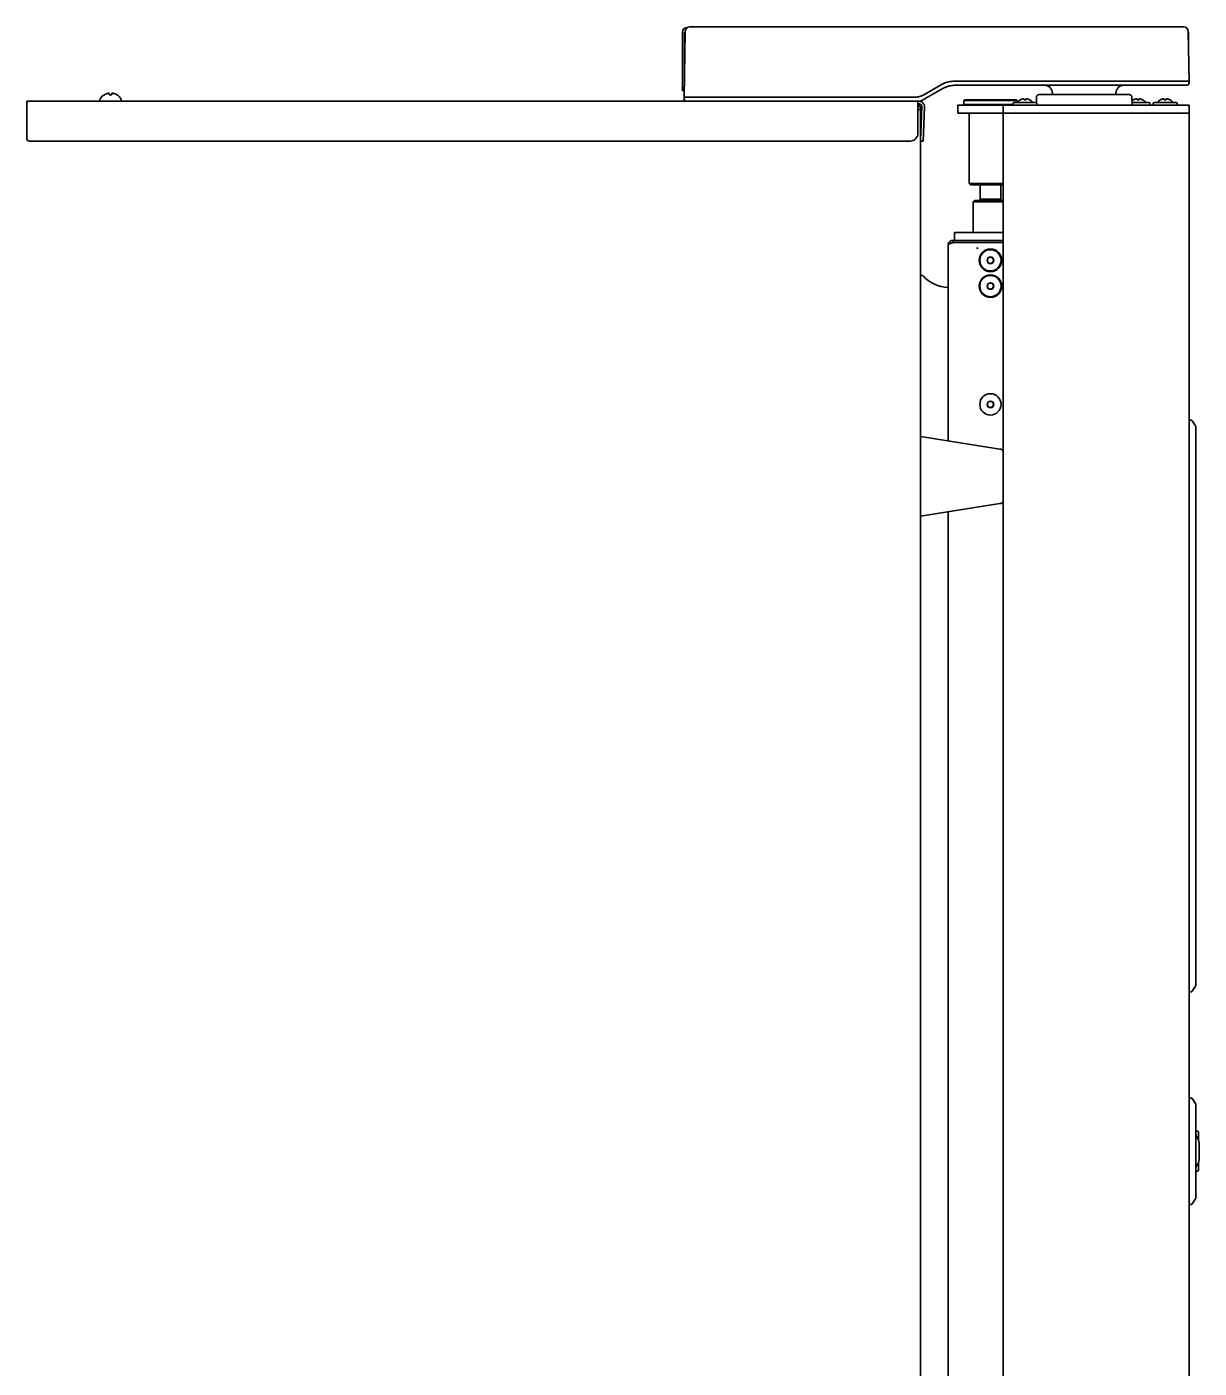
# Model space of a CAD drawing. Header units: inches. Extents: x 885 to 6823, y 710 to 5493.
# Drawn here: x 4810 to 5251, y 3547 to 4051 of the extents above; entities that cross this region are included whole.
import ezdxf

# ---------------------------------------------------------------- set-up
doc = ezdxf.new("R2010")
doc.units = ezdxf.units.IN
doc.layers.add('1', color=7, linetype='Continuous', true_color=0xffffff)

msp = doc.modelspace()

# ---------------------------------------------------------------- linework, layer by layer
at = {"layer": '1', "color": 7, "linetype": 'Continuous', "lineweight": 35}
for p, q in [((5056.39, 4049.36), (5056.39, 4029.11)), ((5056.99, 4024.86), (5057.42, 4049.59)), ((5057.42, 4049.59), (5056.99, 4024.86)), ((5057.19, 4049.36), (5057.19, 4036.31)), ((5059.22, 4051.36), (5143.44, 4051.36)), ((5143.44, 4051.36), (5059.22, 4051.36)), ((5143.44, 4051.36), (5147.45, 4051.36)), ((5147.45, 4051.36), (5143.44, 4051.36)), ((5147.45, 4051.36), (5154.13, 4051.36)), ((5154.13, 4051.36), (5147.45, 4051.36)), ((5154.13, 4051.36), (5158.12, 4051.36)), ((5158.12, 4051.36), (5154.13, 4051.36)), ((5158.12, 4051.36), (5244.86, 4051.36)), ((5244.86, 4051.36), (5158.12, 4051.36)), ((5246.66, 4049.59), (5246.99, 4030.86)), ((5246.99, 4030.86), (5246.66, 4049.59)), ((5246.79, 4049.36), (5246.79, 4042.31)), ((5056.39, 4027.11), (5056.39, 4029.11)), ((5154.12, 4029.78), (5147.44, 4025.93)), ((5154.12, 4029.78), (5147.44, 4025.93)), ((5154.06, 4028.02), (5147.93, 4024.48)), ((5147.93, 4024.48), (5154.06, 4028.02)), ((5245.99, 4030.86), (5158.12, 4030.86)), ((5245.99, 4030.86), (5158.12, 4030.86)), ((5245.98, 4029.36), (5159.06, 4029.36)), ((5159.06, 4029.36), (5245.98, 4029.36)), ((5246.99, 4030.86), (5245.99, 4030.86)), ((5246.99, 4030.86), (5245.99, 4030.86)), ((5246.99, 4030.86), (5246.98, 4030.34)), ((5246.98, 4030.34), (5246.99, 4030.86)), ((4809.83, 4023.36), (5144.99, 4023.36)), ((4809.83, 4023.36), (4809.83, 4021.25)), ((4837.33, 4023.96), (4837.33, 4023.76)), ((4839.03, 4025.8), (4839.03, 4025.83)), ((4843.63, 4025.83), (4843.63, 4025.8)), ((4845.33, 4023.76), (4845.33, 4023.96)), ((5056.99, 4025.85), (5057.01, 4026.82)), ((5056.99, 4026.59), (5056.99, 4025.85)), ((5056.99, 4025.85), (5056.99, 4026.59)), ((5056.99, 4024.87), (5056.99, 4025.85)), ((5056.99, 4024.86), (5057.99, 4024.86)), ((5057, 4024.34), (5056.99, 4024.86)), ((5056.99, 4024.86), (5056.99, 4024.86)), ((5056.99, 4024.86), (5057, 4024.34)), ((5056.99, 4024.86), (5057.99, 4024.86)), ((5056.99, 4024.86), (5057, 4024.34)), ((5056.99, 4024.86), (5057, 4024.34)), ((5143.44, 4024.86), (5057.99, 4024.86)), ((5143.44, 4024.86), (5057.99, 4024.86)), ((5144.99, 4023.36), (5144.99, 4021.25)), ((5145.42, 4023.36), (5144.99, 4023.36)), ((5145.42, 4022.36), (5144.99, 4022.36)), ((5145.96, 4023.36), (5145.42, 4023.36)), ((5145.96, 4023.36), (5145.96, 4023.47)), ((5146.05, 4023.36), (5145.96, 4023.36)), ((5146.05, 4023.36), (5146.05, 4023.49)), ((5147.93, 4024.48), (5146.69, 4023.76)), ((5146.69, 4023.76), (5147.93, 4024.48)), ((5162.49, 4023.86), (5162.24, 4023.61)), ((5162.24, 4023.61), (5182.24, 4023.61)), ((5162.24, 4023.61), (5162.24, 4022.11)), ((5172.24, 4022.11), (5162.24, 4022.11)), ((5162.24, 4022.11), (5162.49, 4021.86)), ((5162.49, 4023.86), (5181.99, 4023.86)), ((5180.77, 4022.11), (5172.24, 4022.11)), ((5180.74, 4022.46), (5180.74, 4022.26)), ((5185.24, 4022.86), (5181.14, 4022.86)), ((5182.24, 4023.61), (5181.99, 4023.86)), ((5182.24, 4022.86), (5182.24, 4023.61)), ((5183.36, 4023.83), (5183.36, 4023.85)), ((5184.86, 4023.83), (5184.86, 4024.23)), ((5189.34, 4022.86), (5185.24, 4022.86)), ((5185.61, 4024.23), (5185.61, 4023.83)), ((5187.11, 4023.83), (5187.11, 4023.85)), ((5189.54, 4024.87), (5189.51, 4022.82)), ((5189.74, 4022.26), (5189.74, 4022.46)), ((5190.54, 4025.86), (5224.44, 4025.86)), ((5195.54, 4026.41), (5195.55, 4025.86)), ((5219.43, 4025.86), (5219.44, 4026.41)), ((5225.48, 4022.36), (5225.44, 4024.87)), ((5227.74, 4022.86), (5225.47, 4022.86)), ((5225.86, 4023.83), (5225.86, 4023.85)), ((5227.36, 4023.83), (5227.36, 4024.23)), ((5231.84, 4022.86), (5227.74, 4022.86)), ((5228.11, 4024.23), (5228.11, 4023.83)), ((5229.61, 4023.83), (5229.61, 4023.85)), ((5232.24, 4022.26), (5232.24, 4022.46)), ((5233.49, 4022.46), (5233.49, 4022.26)), ((5237.99, 4022.86), (5233.89, 4022.86)), ((5236.11, 4023.83), (5236.11, 4023.85)), ((5237.61, 4023.83), (5237.61, 4024.23)), ((5242.09, 4022.86), (5237.99, 4022.86)), ((5238.36, 4024.23), (5238.36, 4023.83)), ((5239.86, 4023.83), (5239.86, 4023.85)), ((5242.49, 4022.26), (5242.49, 4022.46)), ((4809.83, 4021.25), (4809.83, 4009.35)), ((5144.99, 4021.25), (5144.99, 4011.35)), ((5145.99, 4020.26), (5144.99, 4020.26)), ((5145.99, 4020.26), (5144.99, 4020.26)), ((5145.99, 4020.36), (5145.99, 4020.26)), ((5145.99, 4020.26), (5145.99, 2355.06)), ((5145.99, 4020.26), (5145.99, 2355.06)), ((5146.42, 4021.32), (5146.07, 4011.4)), ((5147.42, 4021.29), (5147.07, 4011.36)), ((5159.99, 4021.86), (5161.16, 4021.86)), ((5159.99, 4021.86), (5159.99, 4018.86)), ((5161.16, 4018.86), (5159.99, 4018.86)), ((5161.16, 4021.86), (5175.82, 4021.86)), ((5161.16, 4018.86), (5175.82, 4018.86)), ((5164.24, 4018.86), (5164.24, 3992.36)), ((5175.82, 4021.86), (5176.99, 4021.86)), ((5176.99, 4018.86), (5175.82, 4018.86)), ((5176.99, 4021.86), (5178.99, 4021.86)), ((5176.99, 4021.86), (5176.99, 4018.86)), ((5178.99, 4018.86), (5176.99, 4018.86)), ((5176.99, 2380.86), (5176.99, 4018.86)), ((5178.99, 4018.86), (5176.99, 4018.86)), ((5178.99, 4021.86), (5244.99, 4021.86)), ((5178.99, 4018.86), (5244.99, 4018.86)), ((5244.99, 4021.86), (5246.99, 4021.86)), ((5246.99, 4018.86), (5244.99, 4018.86)), ((5246.99, 4018.86), (5244.99, 4018.86)), ((5246.99, 4021.86), (5246.99, 4018.86)), ((5246.99, 4018.85), (5246.99, 4018.86)), ((5246.99, 2370.86), (5246.99, 4018.86)), ((4810.83, 4008.36), (5141.99, 4008.36)), ((5145.99, 4009.05), (5146.07, 4011.4)), ((5145.99, 4008.4), (5146.97, 4008.36)), ((5147.07, 4011.36), (5146.97, 4008.36)), ((5247.16, 3997.71), (5246.99, 3997.71)), ((5172.24, 3992.36), (5164.24, 3992.36)), ((5164.24, 3992.36), (5164.74, 3991.86)), ((5172.24, 3991.86), (5164.74, 3991.86)), ((5168.34, 3991.86), (5168.34, 3986.51)), ((5176.99, 3992.36), (5172.24, 3992.36)), ((5176.99, 3991.86), (5172.24, 3991.86)), ((5176.14, 3986.51), (5176.14, 3991.86)), ((5166.24, 3986.01), (5165.74, 3985.51)), ((5165.74, 3985.51), (5176.99, 3985.51)), ((5165.74, 3985.51), (5165.74, 3974.01)), ((5166.24, 3986.01), (5176.99, 3986.01)), ((5168.34, 3986.51), (5167.84, 3986.01)), ((5168.34, 3986.51), (5176.14, 3986.51)), ((5176.64, 3986.01), (5176.14, 3986.51)), ((5158.74, 3974.01), (5160.74, 3974.01)), ((5158.74, 3971.01), (5158.74, 3974.01)), ((5160.74, 3974.01), (5162.75, 3974.01)), ((5162.75, 3974.01), (5164.75, 3974.01)), ((5164.75, 3974.01), (5176.99, 3974.01)), ((5247.16, 3974.04), (5246.99, 3974.04)), ((5247.16, 3974.03), (5246.99, 3974.03)), ((5247.16, 3974.03), (5246.99, 3974.03)), ((5247.16, 3974.02), (5246.99, 3974.02)), ((5156.3, 3968.91), (5156.3, 3895.61)), ((5157.61, 3969.99), (5157.57, 3969.99)), ((5158.1, 3971.01), (5159.01, 3971.01)), ((5158.1, 3971.01), (5158.1, 3970.21)), ((5176.99, 3970.21), (5158.73, 3970.21)), ((5159.01, 3971.01), (5159.69, 3971.01)), ((5160.74, 3971.01), (5159.69, 3971.01)), ((5160.74, 3971.01), (5162.75, 3971.01)), ((5164.75, 3971.01), (5162.75, 3971.01)), ((5176.99, 3971.01), (5164.75, 3971.01)), ((5247.09, 3967.86), (5247.16, 3967.86)), ((5246.99, 3946.5), (5247.16, 3946.5)), ((5246.99, 3922.79), (5247.16, 3922.79)), ((5246.99, 3903.36), (5247.73, 3903.36)), ((5246.99, 3903.36), (5247.73, 3903.36)), ((5249.4, 3901.28), (5248.14, 3903.14)), ((5249.4, 3901.28), (5248.14, 3903.14)), ((5249.49, 3901), (5249.49, 3899.36)), ((5249.49, 3901), (5249.49, 3899.36)), ((5175.8, 3892.53), (5145.99, 3897.26)), ((5249.49, 3899.36), (5249.49, 3692.36)), ((5249.49, 3899.36), (5249.49, 3692.36)), ((5175.8, 3871.98), (5145.99, 3867.26)), ((5156.3, 3868.87), (5156.3, 3293.72)), ((5249.49, 3795.85), (5249.49, 3795.86)), ((5249.4, 3690.43), (5248.14, 3688.57)), ((5249.4, 3690.43), (5248.14, 3688.57)), ((5249.49, 3692.36), (5249.49, 3690.71)), ((5249.49, 3692.36), (5249.49, 3690.71)), ((5246.99, 3688.36), (5247.73, 3688.36)), ((5246.99, 3688.36), (5247.73, 3688.36)), ((5247.73, 3648.36), (5246.99, 3648.36)), ((5249.4, 3646.28), (5248.14, 3648.14)), ((5249.49, 3646), (5249.49, 3644.11)), ((5249.49, 3644.11), (5249.49, 3612.61)), ((5250.47, 3632.67), (5249.76, 3633.91)), ((5250.24, 3635.86), (5249.99, 3635.86)), ((5250.49, 3635.61), (5250.49, 3632.64)), ((5250.74, 3631.67), (5250.74, 3625.04)), ((5249.76, 3622.8), (5250.47, 3624.04)), ((5250.49, 3624.07), (5250.49, 3621.11)), ((5249.99, 3620.86), (5250.24, 3620.86)), ((5247.73, 3608.36), (5246.99, 3608.36)), ((5249.4, 3610.43), (5248.14, 3608.57)), ((5249.49, 3612.61), (5249.49, 3610.71))]:
    msp.add_line(p, q, dxfattribs=at)
for centre, radius in [((5172.24, 3963.51), 4.25), ((5172.24, 3963.51), 4), ((5172.24, 3963.51), 1.25), ((5172.24, 3963.51), 1.15), ((5172.24, 3953.81), 4.25), ((5172.24, 3953.81), 4), ((5172.24, 3953.81), 1.25), ((5172.24, 3953.81), 1.15), ((5172.24, 3909.31), 4), ((5172.24, 3909.31), 1.25), ((5172.24, 3909.31), 1.15)]:
    msp.add_circle(centre, radius, dxfattribs=at)
for centre, radius, start, end in [((5058.19, 4049.36), 1.8, 90, 180), ((5059.22, 4049.56), 1.8, 90, 179), ((5059.22, 4049.56), 1.8, 90, 179), ((5244.86, 4049.56), 1.8, 1, 90), ((5244.86, 4049.56), 1.8, 1, 90), ((5192.54, 4026.36), 3, 1, 90), ((5222.44, 4026.36), 3, 90, 179), ((5245.98, 4030.36), 1, 270, 359), ((5245.98, 4030.36), 1, 270, 359), ((4837.73, 4023.96), 0.4, 149.6988, 180), ((4837.73, 4023.76), 0.4, 180, 270), ((4841.52, 4021.74), 4.8, 121.5837, 149.6988), ((4841.33, 4022.05), 3.78, 90.0035, 97.6041), ((4841.32, 4022.05), 3.78, 82.3959, 89.9965), ((4841.13, 4021.74), 4.8, 30.3012, 58.4186), ((4844.93, 4023.76), 0.4, 270, 0), ((4844.93, 4023.96), 0.4, 0, 30.3012), ((5058, 4024.36), 1, 181, 270), ((5058, 4024.36), 1, 181, 270), ((5143.99, 4020.36), 2, 0, 59.9991), ((5145.42, 4021.36), 2, 358, 90), ((5145.42, 4021.36), 1, 358, 90), ((5181.14, 4022.46), 0.4, 90, 180), ((5181.14, 4022.26), 0.4, 180, 270), ((5185.24, 4020.61), 3.75, 120, 143.1301), ((5185.24, 4020.61), 3.73, 103.5627, 120.1668), ((5185.24, 4020.61), 3.25, 83.3693, 96.6307), ((5185.24, 4020.61), 3.73, 59.8332, 76.4373), ((5185.24, 4020.61), 3.75, 36.8699, 60), ((5189.34, 4022.46), 0.4, 0, 90), ((5189.34, 4022.26), 0.4, 270, 0), ((5190.54, 4024.86), 1, 90, 179), ((5190, 4022.36), 0.5, 225.4143, 270), ((5224.44, 4024.86), 1, 1, 90), ((5224.98, 4022.36), 0.5, 270, 1), ((5227.74, 4020.61), 3.75, 120, 127.4479), ((5227.74, 4020.61), 3.73, 103.5627, 120.1668), ((5227.74, 4020.61), 3.25, 83.3693, 96.6307), ((5227.74, 4020.61), 3.73, 59.8332, 76.4373), ((5227.74, 4020.61), 3.75, 36.8699, 60), ((5231.84, 4022.46), 0.4, 0, 90), ((5231.84, 4022.26), 0.4, 270, 0), ((5233.89, 4022.46), 0.4, 90, 180), ((5233.89, 4022.26), 0.4, 180, 270), ((5237.99, 4020.61), 3.75, 120, 143.1301), ((5237.99, 4020.61), 3.73, 103.5627, 120.1668), ((5237.99, 4020.61), 3.25, 83.3693, 96.6307), ((5237.99, 4020.61), 3.73, 59.8332, 76.4373), ((5237.99, 4020.61), 3.75, 36.8699, 60), ((5242.09, 4022.46), 0.4, 0, 90), ((5242.09, 4022.26), 0.4, 270, 0), ((5146.45, 3957.38), 0.5, 77.0085, 156.1775), ((5146.42, 3957.28), 0.6, 42.2995, 77.0085), ((5157, 3966.9), 13.69, 222.2995, 267.0824), ((5247.73, 3902.86), 0.5, 34.2869, 90), ((5247.73, 3902.86), 0.5, 34.2868, 89.9999), ((5248.99, 3901), 0.5, 0, 34.2869), ((5248.99, 3901), 0.5, 0, 34.2867), ((5175.49, 3890.56), 2, 41.4087, 81), ((5175.49, 3873.95), 2, 279, 318.5913), ((5248.99, 3690.71), 0.5, 325.7131, 0), ((5248.99, 3690.71), 0.5, 325.7133, 0), ((5247.73, 3688.86), 0.5, 270, 325.7131), ((5247.73, 3688.86), 0.5, 270.0001, 325.7132), ((5247.73, 3647.86), 0.5, 34.2869, 90), ((5248.99, 3646), 0.5, 0, 34.2869), ((5249.99, 3636.36), 0.5, 180, 270), ((5251.49, 3634.91), 2, 180, 210), ((5250.24, 3635.61), 0.25, 0, 90), ((5248.74, 3631.67), 2, 0, 30), ((5248.74, 3625.04), 2, 330, 0), ((5251.49, 3621.8), 2, 150, 180), ((5249.99, 3620.36), 0.5, 90, 180), ((5250.24, 3621.11), 0.25, 270, 0), ((5247.73, 3608.86), 0.5, 270, 325.7131), ((5248.99, 3610.71), 0.5, 325.7131, 0)]:
    msp.add_arc(centre, radius, start, end, dxfattribs=at)
for centre, major_axis, ratio, start_param, end_param in [((5159.06, 4019.36), (8.97, 4.43), 1, 1.578564, 1.635658), ((5159.06, 4019.36), (8.78, 4.78), 1, 1.539142, 1.596227), ((5159.06, 4019.36), (9.99, 0.43), 1, 1.527667, 1.613028), ((5159.06, 4019.36), (-0.37, 9.99), 1, 6.246257, 6.331618), ((5184.61, 4020.61), (0, -3.64), 0.707107, 3.044426, 3.23876), ((5185.86, 4020.61), (0, 3.64), 0.707107, 6.186018, 6.380352), ((5227.11, 4020.61), (0, -3.64), 0.707107, 3.044426, 3.23876), ((5228.36, 4020.61), (0, 3.64), 0.707107, 6.186018, 6.380352), ((5237.36, 4020.61), (0, -3.64), 0.707107, 3.044426, 3.23876), ((5238.61, 4020.61), (0, 3.64), 0.707107, 6.186018, 6.380352), ((4810.83, 4009.35), (1, 0), 0.99863, 3.141593, 4.712389), ((5141.99, 4011.35), (3, 0), 0.99863, 4.712389, 6.283185)]:
    msp.add_ellipse(centre, major_axis=major_axis, ratio=ratio, start_param=start_param, end_param=end_param, dxfattribs=at)
for points, knots in [([(5057.02, 4026.77), (5057.02, 4026.81), (5057.02, 4026.85), (5057.03, 4026.93), (5057.03, 4026.98), (5057.03, 4027.05), (5057.03, 4027.09), (5057.03, 4027.13), (5057.03, 4027.15), (5057.03, 4027.15), (5057.03, 4027.15)], [0, 0, 0, 0, 0.359228, 0.359228, 0.718455, 0.718455, 0.898069, 0.987876, 0.987876, 1, 1, 1, 1]), ([(5158.12, 4030.85), (5157.77, 4030.86), (5157.42, 4030.84), (5156.74, 4030.75), (5156.4, 4030.68), (5155.9, 4030.54), (5155.73, 4030.49), (5155.48, 4030.4), (5155.4, 4030.37), (5155.23, 4030.31), (5155.15, 4030.27), (5154.75, 4030.1), (5154.43, 4029.95), (5154.12, 4029.78)], [0, 0, 0, 0, 0.25, 0.25, 0.5, 0.5, 0.625, 0.625, 0.6875, 0.6875, 0.75, 0.75, 1, 1, 1, 1]), ([(5158.12, 4030.85), (5157.77, 4030.86), (5157.42, 4030.84), (5156.74, 4030.75), (5156.4, 4030.68), (5155.9, 4030.54), (5155.73, 4030.49), (5155.48, 4030.4), (5155.4, 4030.37), (5155.23, 4030.31), (5155.15, 4030.27), (5154.75, 4030.1), (5154.43, 4029.95), (5154.12, 4029.78)], [0, 0, 0, 0, 0.25, 0.25, 0.5, 0.5, 0.625, 0.625, 0.6875, 0.6875, 0.75, 0.75, 1, 1, 1, 1]), ([(5158.21, 4029.32), (5157.89, 4029.29), (5157.57, 4029.25), (5156.95, 4029.14), (5156.34, 4028.99), (5155.74, 4028.79), (5155.29, 4028.62), (5155.14, 4028.56), (5154.92, 4028.46), (5154.85, 4028.43), (5154.71, 4028.36), (5154.64, 4028.32), (5154.56, 4028.29)], [0, 0, 0, 0, 0.25, 0.25, 0.5, 0.75, 0.75, 0.875, 0.875, 0.9375, 0.9375, 1, 1, 1, 1]), ([(5154.56, 4028.29), (5154.85, 4028.43), (5155.43, 4028.69), (5156.03, 4028.89), (5156.41, 4029), (5156.49, 4029.02), (5156.64, 4029.06), (5156.87, 4029.12), (5157.11, 4029.16), (5157.58, 4029.25), (5157.89, 4029.29), (5158.21, 4029.32)], [0, 0, 0, 0, 0.25, 0.5, 0.5, 0.5625, 0.5625, 0.625, 0.75, 0.75, 1, 1, 1, 1]), ([(4840.83, 4025.8), (4840.83, 4025.92), (4840.83, 4026.03), (4840.83, 4026.17), (4840.83, 4026.21), (4840.83, 4026.29), (4840.83, 4026.32), (4840.83, 4026.35)], [0, 0, 0, 0, 0.5, 0.5, 0.75, 0.75, 1, 1, 1, 1]), ([(4843.63, 4025.8), (4843.42, 4025.92), (4843.21, 4026.03), (4842.89, 4026.17), (4842.78, 4026.21), (4842.55, 4026.29), (4842.44, 4026.32), (4842.33, 4026.35)], [0, 0, 0, 0, 0.5, 0.5, 0.75, 0.75, 1, 1, 1, 1]), ([(5056.99, 4025.85), (5056.99, 4025.78), (5056.99, 4025.72), (5056.99, 4025.59), (5056.99, 4025.52), (5056.99, 4025.43), (5056.99, 4025.4), (5056.99, 4025.34), (5056.99, 4025.31), (5056.99, 4025.23), (5056.99, 4025.18), (5056.99, 4025.08), (5056.99, 4025.04), (5056.99, 4024.98), (5056.99, 4024.97), (5056.99, 4024.94), (5056.99, 4024.93), (5056.99, 4024.92), (5056.99, 4024.91), (5056.99, 4024.88), (5056.99, 4024.87), (5056.99, 4024.86), (5056.99, 4024.85), (5056.99, 4024.86), (5056.99, 4024.86), (5056.99, 4024.87)], [0, 0, 0, 0, 0.125, 0.125, 0.25, 0.25, 0.3125, 0.3125, 0.375, 0.375, 0.5, 0.5, 0.625, 0.625, 0.6875, 0.6875, 0.71875, 0.71875, 0.75, 0.75, 0.875, 0.875, 0.9375, 0.9375, 1, 1, 1, 1]), ([(5147.44, 4025.93), (5147.14, 4025.76), (5146.82, 4025.61), (5146.18, 4025.34), (5145.85, 4025.23), (5145.35, 4025.09), (5145.18, 4025.05), (5144.92, 4024.99), (5144.84, 4024.98), (5144.67, 4024.95), (5144.23, 4024.88), (5143.8, 4024.86), (5143.44, 4024.86)], [0, 0, 0, 0, 0.25, 0.25, 0.5, 0.5, 0.625, 0.625, 0.6875, 0.6875, 0.75, 1, 1, 1, 1]), ([(5147.44, 4025.93), (5147.14, 4025.76), (5146.82, 4025.61), (5146.18, 4025.34), (5145.85, 4025.23), (5145.35, 4025.09), (5145.18, 4025.05), (5144.92, 4024.99), (5144.84, 4024.98), (5144.67, 4024.95), (5144.23, 4024.88), (5143.8, 4024.86), (5143.44, 4024.86)], [0, 0, 0, 0, 0.25, 0.25, 0.5, 0.5, 0.625, 0.625, 0.6875, 0.6875, 0.75, 1, 1, 1, 1]), ([(5146.69, 4023.76), (5146.57, 4023.69), (5146.45, 4023.63), (5146.21, 4023.53), (5146.09, 4023.49), (5145.9, 4023.44), (5145.84, 4023.43), (5145.74, 4023.41), (5145.71, 4023.4), (5145.64, 4023.39), (5145.61, 4023.39), (5145.45, 4023.36), (5145.32, 4023.36), (5145.19, 4023.36)], [0, 0, 0, 0, 0.25, 0.25, 0.5, 0.5, 0.625, 0.625, 0.6875, 0.6875, 0.75, 0.75, 1, 1, 1, 1]), ([(5145.19, 4023.36), (5145.25, 4023.36), (5145.32, 4023.36), (5145.45, 4023.37), (5145.51, 4023.37), (5145.71, 4023.4), (5145.84, 4023.42), (5146.03, 4023.47), (5146.09, 4023.49), (5146.18, 4023.53), (5146.21, 4023.54), (5146.27, 4023.56), (5146.3, 4023.57), (5146.46, 4023.63), (5146.57, 4023.69), (5146.69, 4023.76)], [0, 0, 0, 0, 0.125, 0.125, 0.25, 0.25, 0.5, 0.5, 0.625, 0.625, 0.6875, 0.6875, 0.75, 0.75, 1, 1, 1, 1]), ([(5158.1, 3971.01), (5158.09, 3971.01), (5158.06, 3971.01), (5158.02, 3971), (5157.98, 3971), (5157.94, 3971), (5157.9, 3971), (5157.86, 3970.99), (5157.82, 3970.99), (5157.78, 3970.98), (5157.75, 3970.97), (5157.71, 3970.96), (5157.67, 3970.95), (5157.63, 3970.94), (5157.59, 3970.93), (5157.56, 3970.92), (5157.52, 3970.91), (5157.48, 3970.9), (5157.45, 3970.88), (5157.41, 3970.87), (5157.37, 3970.85), (5157.34, 3970.84), (5157.3, 3970.82), (5157.27, 3970.8), (5157.24, 3970.78), (5157.2, 3970.77), (5157.17, 3970.75), (5157.14, 3970.73), (5157.11, 3970.71), (5157.08, 3970.68), (5157.04, 3970.66), (5157.01, 3970.64), (5156.98, 3970.62), (5156.96, 3970.59), (5156.93, 3970.57), (5156.9, 3970.55), (5156.85, 3970.5), (5156.78, 3970.43), (5156.69, 3970.33), (5156.6, 3970.2), (5156.52, 3970.08), (5156.47, 3969.96), (5156.43, 3969.87), (5156.4, 3969.8), (5156.38, 3969.74), (5156.37, 3969.69), (5156.36, 3969.66), (5156.36, 3969.64), (5156.35, 3969.62), (5156.35, 3969.6), (5156.34, 3969.58), (5156.34, 3969.56), (5156.33, 3969.54), (5156.33, 3969.52), (5156.32, 3969.5), (5156.32, 3969.48), (5156.32, 3969.46), (5156.32, 3969.44), (5156.31, 3969.42), (5156.31, 3969.4), (5156.31, 3969.38), (5156.31, 3969.36), (5156.31, 3969.34), (5156.3, 3969.32), (5156.3, 3969.32)], [0, 0, 0, 0, 0.013836, 0.027649, 0.041439, 0.055211, 0.068965, 0.082704, 0.09643, 0.110143, 0.123844, 0.137536, 0.151217, 0.164889, 0.178553, 0.192206, 0.205851, 0.219486, 0.233112, 0.246726, 0.260329, 0.27392, 0.287498, 0.301061, 0.314609, 0.32814, 0.341652, 0.355146, 0.368618, 0.382069, 0.395495, 0.408896, 0.42227, 0.435616, 0.448932, 0.462217, 0.47547, 0.519492, 0.570399, 0.628112, 0.692591, 0.736851, 0.774522, 0.805669, 0.830349, 0.848621, 0.857154, 0.865675, 0.874184, 0.882679, 0.891161, 0.899629, 0.908083, 0.916522, 0.924945, 0.933353, 0.941745, 0.95012, 0.958479, 0.96682, 0.975143, 0.983447, 0.991733, 1, 1, 1, 1]), ([(5158.1, 3970.1), (5158.09, 3970.1), (5158.08, 3970.1), (5158.06, 3970.09), (5158.04, 3970.09), (5158.02, 3970.09), (5157.99, 3970.08), (5157.97, 3970.08), (5157.95, 3970.08), (5157.93, 3970.07), (5157.91, 3970.07), (5157.89, 3970.06), (5157.87, 3970.06), (5157.85, 3970.05), (5157.83, 3970.05), (5157.8, 3970.05), (5157.78, 3970.04), (5157.76, 3970.04), (5157.74, 3970.03), (5157.72, 3970.03), (5157.7, 3970.02), (5157.68, 3970.02), (5157.66, 3970.01), (5157.64, 3970.01), (5157.62, 3970.01), (5157.6, 3970), (5157.58, 3970), (5157.56, 3969.99), (5157.54, 3969.99), (5157.52, 3969.98), (5157.5, 3969.98), (5157.48, 3969.97), (5157.46, 3969.96), (5157.44, 3969.96), (5157.43, 3969.95), (5157.41, 3969.95), (5157.39, 3969.94), (5157.37, 3969.94), (5157.35, 3969.93), (5157.33, 3969.93), (5157.31, 3969.92), (5157.3, 3969.91), (5157.28, 3969.91), (5157.26, 3969.9), (5157.24, 3969.9), (5157.22, 3969.89), (5157.21, 3969.88), (5157.19, 3969.88), (5157.17, 3969.87), (5157.15, 3969.87), (5157.14, 3969.86), (5157.12, 3969.85), (5157.1, 3969.85), (5157.09, 3969.84), (5157.07, 3969.83), (5157.06, 3969.83), (5157.04, 3969.82), (5157.02, 3969.81), (5157.01, 3969.81), (5156.99, 3969.8), (5156.98, 3969.79), (5156.96, 3969.79), (5156.95, 3969.78), (5156.93, 3969.77), (5156.92, 3969.77), (5156.9, 3969.76), (5156.89, 3969.75), (5156.87, 3969.74), (5156.84, 3969.73), (5156.8, 3969.71), (5156.77, 3969.69), (5156.74, 3969.67), (5156.71, 3969.65), (5156.68, 3969.63), (5156.65, 3969.61), (5156.62, 3969.59), (5156.6, 3969.57), (5156.57, 3969.55), (5156.55, 3969.52), (5156.53, 3969.5), (5156.5, 3969.48), (5156.48, 3969.46), (5156.46, 3969.44), (5156.45, 3969.41), (5156.43, 3969.39), (5156.41, 3969.37), (5156.4, 3969.34), (5156.39, 3969.32), (5156.37, 3969.29), (5156.36, 3969.27), (5156.35, 3969.24), (5156.34, 3969.22), (5156.33, 3969.19), (5156.33, 3969.17), (5156.32, 3969.14), (5156.32, 3969.12), (5156.31, 3969.09), (5156.31, 3969.06), (5156.31, 3969.04), (5156.3, 3969.03)], [0, 0, 0, 0, 0.007389, 0.014772, 0.022148, 0.029517, 0.036879, 0.044235, 0.051584, 0.058927, 0.066263, 0.073593, 0.080917, 0.088234, 0.095545, 0.102851, 0.11015, 0.117443, 0.12473, 0.132011, 0.139286, 0.146556, 0.15382, 0.161078, 0.16833, 0.175578, 0.182819, 0.190055, 0.197286, 0.204512, 0.211732, 0.218948, 0.226158, 0.233363, 0.240563, 0.247758, 0.254949, 0.262134, 0.269315, 0.276492, 0.283663, 0.29083, 0.297993, 0.305151, 0.312305, 0.319455, 0.326601, 0.333742, 0.340879, 0.348012, 0.355142, 0.362267, 0.369389, 0.376507, 0.383621, 0.390731, 0.397838, 0.404942, 0.412042, 0.419138, 0.426232, 0.433322, 0.440409, 0.447493, 0.454573, 0.461651, 0.468726, 0.475798, 0.493613, 0.511357, 0.529031, 0.546636, 0.564173, 0.581643, 0.599048, 0.616388, 0.633665, 0.650879, 0.668031, 0.685123, 0.702157, 0.719132, 0.73605, 0.752913, 0.769721, 0.786476, 0.803179, 0.819831, 0.836433, 0.852987, 0.869493, 0.885954, 0.90237, 0.918742, 0.935073, 0.951363, 0.967613, 0.983825, 1, 1, 1, 1]), ([(5156.3, 3968.9), (5156.3, 3968.93), (5156.3, 3968.95), (5156.3, 3968.99), (5156.3, 3969.01), (5156.3, 3969.03)], [0, 0, 0, 0, 0.5, 0.5, 1, 1, 1, 1])]:
    msp.add_open_spline(points, degree=3, knots=knots, dxfattribs=at)
for points in [[(4840.33, 4026.35), (4840.27, 4026.34), (4840.16, 4026.31), (4840, 4026.26), (4839.84, 4026.2), (4839.69, 4026.14), (4839.54, 4026.07), (4839.38, 4026), (4839.21, 4025.91), (4839.09, 4025.84), (4839.03, 4025.8)], [(4840.83, 4026.35), (4840.8, 4026.35), (4840.75, 4026.36), (4840.68, 4026.36), (4840.61, 4026.37), (4840.54, 4026.37), (4840.47, 4026.36), (4840.4, 4026.36), (4840.35, 4026.35), (4840.33, 4026.35)], [(4842.33, 4026.35), (4842.3, 4026.35), (4842.25, 4026.36), (4842.17, 4026.37), (4842.1, 4026.37), (4842.03, 4026.37), (4841.96, 4026.36), (4841.89, 4026.36), (4841.85, 4026.35), (4841.83, 4026.35)], [(4841.83, 4026.35), (4841.83, 4026.34), (4841.83, 4026.31), (4841.83, 4026.26), (4841.83, 4026.2), (4841.83, 4026.14), (4841.83, 4026.07), (4841.83, 4026), (4841.83, 4025.91), (4841.83, 4025.84), (4841.83, 4025.8)], [(5156.3, 3969.15), (5156.3, 3969.2), (5156.3, 3969.26), (5156.3, 3969.32)], [(5157.46, 3969.98), (5157.63, 3970.11), (5157.86, 3970.21), (5158.1, 3970.21)], [(5158.73, 3970.21), (5158.52, 3970.17), (5158.31, 3970.14), (5158.1, 3970.1)], [(5158.45, 3970.21), (5158.55, 3970.21), (5158.64, 3970.21), (5158.73, 3970.21)], [(5167.6, 3968.16), (5167.41, 3968.1), (5167.23, 3968.04), (5167.04, 3967.98)]]:
    msp.add_open_spline(points, degree=3, dxfattribs=at)

doc.saveas('drawing.dxf')
